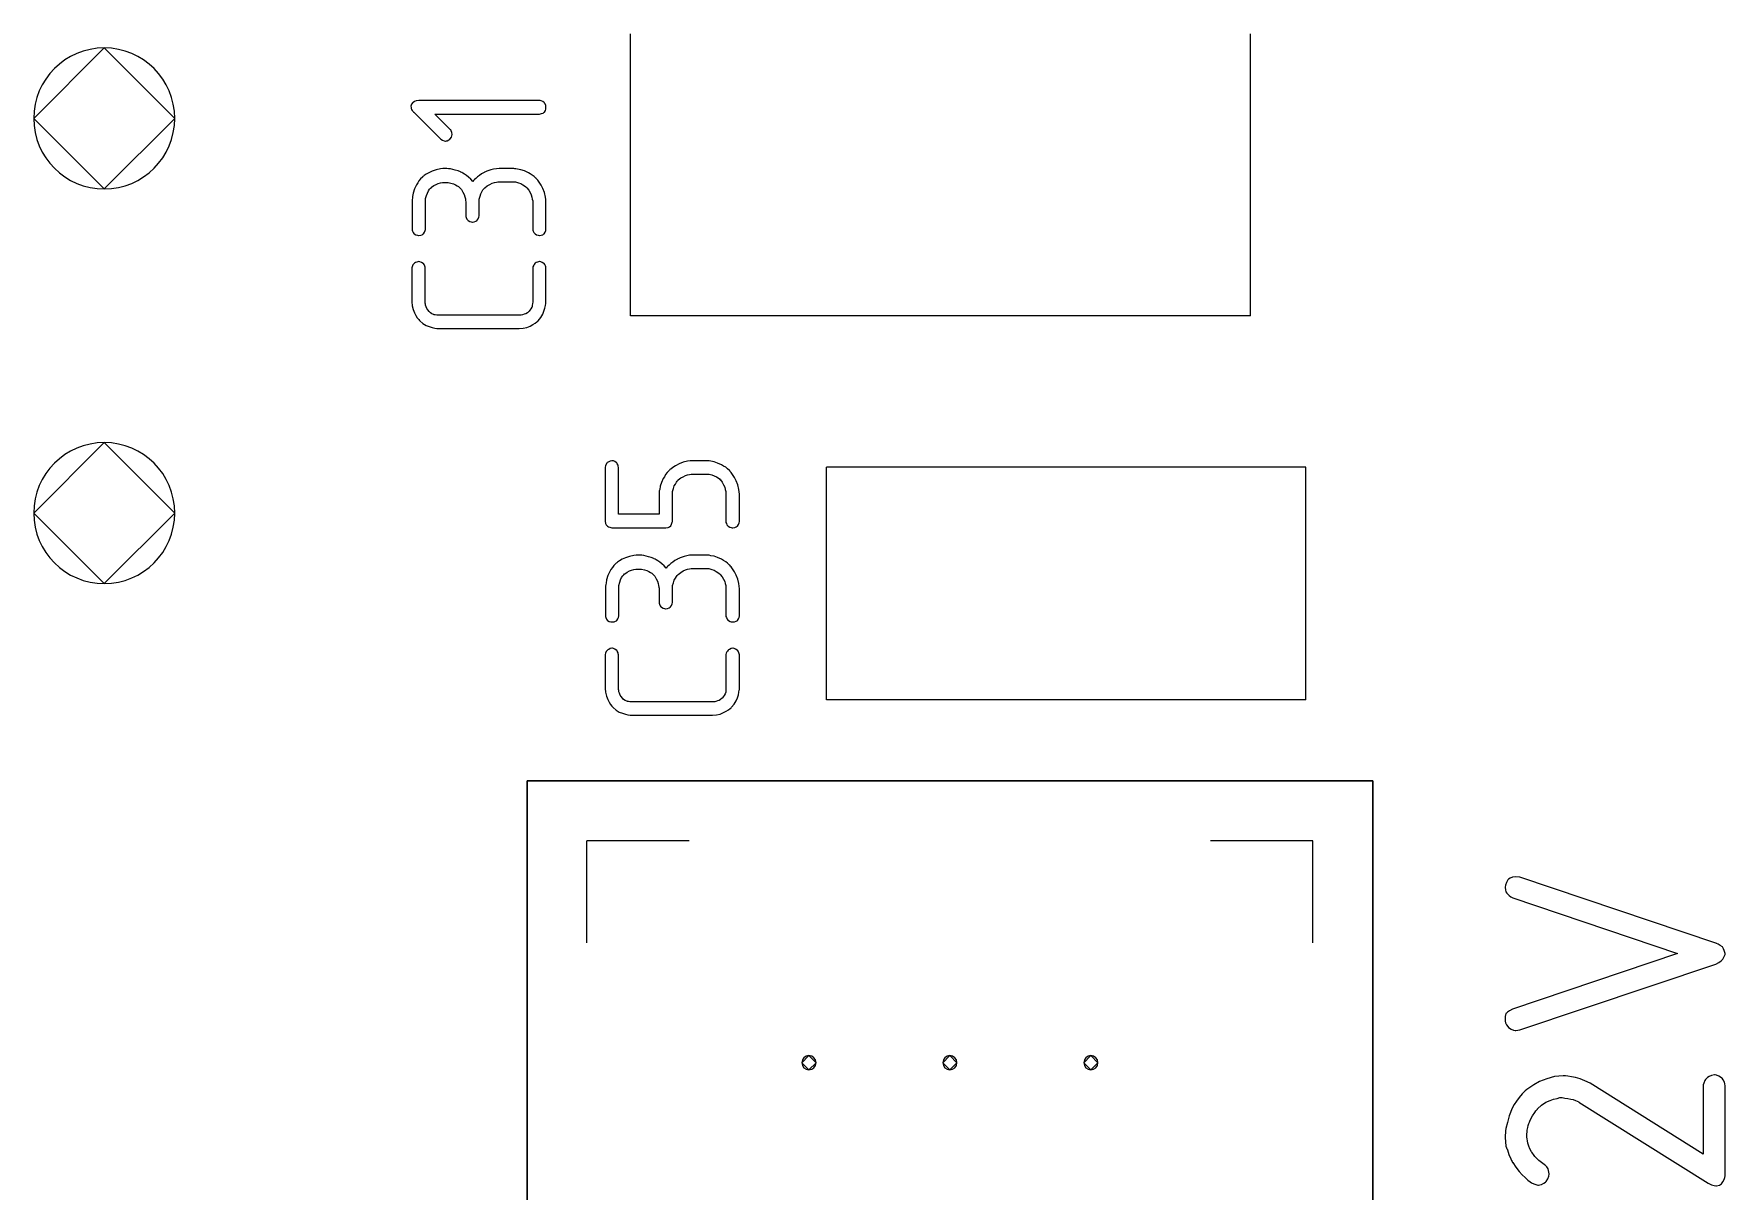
# Model space of a CAD drawing. Header units: inches. Extents: x 0 to 594, y -420 to 0.
# Drawn here: x 256.26 to 268.26, y -106.09 to -97.88 of the extents above; entities that cross this region are included whole.
import ezdxf

# ---------------------------------------------------------------- set-up
doc = ezdxf.new("R2010")
doc.units = ezdxf.units.IN
doc.header["$MEASUREMENT"] = 0

msp = doc.modelspace()

# ---------------------------------------------------------------- linework, layer by layer
at = {"color": 18, "true_color": 0x000000}
for p, q in [((260.495, -99.883), (260.495, -97.883)), ((264.895, -99.883), (264.895, -97.883)), ((256.762, -97.983), (256.262, -98.483)), ((257.262, -98.483), (256.762, -97.983)), ((258.939, -98.39), (258.938, -98.395)), ((258.938, -98.395), (258.938, -98.397)), ((258.938, -98.395), (258.938, -98.395)), ((258.938, -98.397), (258.939, -98.405)), ((258.943, -98.381), (258.939, -98.39)), ((258.952, -98.37), (258.943, -98.381)), ((258.955, -98.369), (258.952, -98.37)), ((258.963, -98.363), (258.955, -98.369)), ((258.976, -98.359), (258.963, -98.363)), ((258.993, -98.357), (258.976, -98.359)), ((259.85, -98.357), (258.993, -98.357)), ((259.851, -98.357), (259.85, -98.357)), ((259.854, -98.357), (259.851, -98.357)), ((259.862, -98.359), (259.854, -98.357)), ((259.874, -98.363), (259.862, -98.359)), ((259.885, -98.372), (259.874, -98.363)), ((259.886, -98.374), (259.885, -98.372)), ((259.891, -98.38), (259.886, -98.374)), ((259.895, -98.391), (259.891, -98.38)), ((259.896, -98.405), (259.895, -98.391)), ((256.262, -98.483), (256.762, -98.983)), ((256.762, -98.983), (257.262, -98.483)), ((258.939, -98.405), (258.94, -98.412)), ((258.94, -98.412), (258.942, -98.418)), ((258.942, -98.418), (258.943, -98.419)), ((258.943, -98.419), (258.947, -98.427)), ((258.947, -98.427), (258.953, -98.434)), ((258.953, -98.434), (258.957, -98.438)), ((258.957, -98.438), (258.959, -98.439)), ((258.959, -98.439), (259.15, -98.63)), ((259.217, -98.562), (259.107, -98.452)), ((259.107, -98.452), (259.85, -98.452)), ((259.85, -98.452), (259.865, -98.449)), ((259.865, -98.449), (259.876, -98.445)), ((259.876, -98.445), (259.882, -98.441)), ((259.882, -98.441), (259.885, -98.438)), ((259.885, -98.438), (259.892, -98.427)), ((259.892, -98.427), (259.895, -98.417)), ((259.895, -98.417), (259.896, -98.408)), ((259.896, -98.408), (259.896, -98.405)), ((259.15, -98.63), (259.162, -98.638)), ((259.162, -98.638), (259.173, -98.642)), ((259.196, -98.641), (259.207, -98.635)), ((259.207, -98.635), (259.214, -98.631)), ((259.214, -98.631), (259.215, -98.628)), ((259.215, -98.628), (259.217, -98.628)), ((259.22, -98.565), (259.217, -98.562)), ((259.217, -98.628), (259.225, -98.617)), ((259.224, -98.572), (259.22, -98.565)), ((259.228, -98.583), (259.224, -98.572)), ((259.225, -98.617), (259.229, -98.606)), ((259.231, -98.596), (259.228, -98.583)), ((259.229, -98.606), (259.231, -98.598)), ((259.231, -98.598), (259.231, -98.596)), ((259.173, -98.642), (259.18, -98.644)), ((259.18, -98.644), (259.182, -98.644)), ((259.182, -98.644), (259.183, -98.644)), ((259.183, -98.644), (259.19, -98.642)), ((259.19, -98.642), (259.196, -98.641)), ((259.046, -98.879), (259.032, -98.889)), ((259.065, -98.868), (259.046, -98.879)), ((259.088, -98.858), (259.065, -98.868)), ((259.117, -98.848), (259.088, -98.858)), ((259.148, -98.841), (259.117, -98.848)), ((259.165, -98.838), (259.148, -98.841)), ((259.183, -98.838), (259.165, -98.838)), ((259.186, -98.838), (259.183, -98.838)), ((259.193, -98.838), (259.186, -98.838)), ((259.204, -98.84), (259.193, -98.838)), ((259.218, -98.841), (259.204, -98.84)), ((259.235, -98.845), (259.218, -98.841)), ((259.252, -98.849), (259.235, -98.845)), ((259.272, -98.855), (259.252, -98.849)), ((259.29, -98.862), (259.272, -98.855)), ((259.291, -98.864), (259.29, -98.862)), ((259.299, -98.866), (259.291, -98.864)), ((259.307, -98.872), (259.299, -98.866)), ((259.318, -98.879), (259.307, -98.872)), ((259.332, -98.889), (259.318, -98.879)), ((259.439, -98.876), (259.424, -98.887)), ((259.458, -98.866), (259.439, -98.876)), ((259.461, -98.865), (259.458, -98.866)), ((259.466, -98.862), (259.461, -98.865)), ((259.476, -98.858), (259.466, -98.862)), ((259.49, -98.852), (259.476, -98.858)), ((259.506, -98.848), (259.49, -98.852)), ((259.524, -98.844), (259.506, -98.848)), ((259.544, -98.84), (259.524, -98.844)), ((259.565, -98.838), (259.544, -98.84)), ((259.659, -98.838), (259.565, -98.838)), ((259.661, -98.838), (259.659, -98.838)), ((259.664, -98.838), (259.661, -98.838)), ((259.669, -98.838), (259.664, -98.838)), ((259.676, -98.84), (259.669, -98.838)), ((259.683, -98.84), (259.676, -98.84)), ((259.693, -98.842), (259.683, -98.84)), ((259.717, -98.847), (259.693, -98.842)), ((259.743, -98.855), (259.717, -98.847)), ((259.771, -98.868), (259.743, -98.855)), ((259.785, -98.876), (259.771, -98.868)), ((259.799, -98.885), (259.785, -98.876)), ((258.964, -98.983), (258.955, -99.013)), ((258.977, -98.954), (258.964, -98.983)), ((258.986, -98.94), (258.977, -98.954)), ((258.995, -98.926), (258.986, -98.94)), ((259.007, -98.911), (258.995, -98.926)), ((259.019, -98.899), (259.007, -98.911)), ((259.021, -98.897), (259.019, -98.899)), ((259.022, -98.896), (259.021, -98.897)), ((259.026, -98.893), (259.022, -98.896)), ((259.032, -98.889), (259.026, -98.893)), ((259.055, -99.013), (259.062, -98.997)), ((259.062, -98.997), (259.07, -98.986)), ((259.07, -98.986), (259.077, -98.978)), ((259.077, -98.978), (259.083, -98.972)), ((259.083, -98.972), (259.084, -98.971)), ((259.084, -98.971), (259.1, -98.959)), ((259.1, -98.959), (259.117, -98.951)), ((259.117, -98.951), (259.132, -98.945)), ((259.132, -98.945), (259.148, -98.941)), ((259.148, -98.941), (259.162, -98.938)), ((259.162, -98.938), (259.172, -98.937)), ((259.172, -98.937), (259.179, -98.937)), ((259.179, -98.937), (259.182, -98.937)), ((259.182, -98.937), (259.203, -98.938)), ((259.203, -98.938), (259.222, -98.942)), ((259.222, -98.942), (259.239, -98.948)), ((259.239, -98.948), (259.253, -98.954)), ((259.253, -98.954), (259.266, -98.961)), ((259.266, -98.961), (259.275, -98.966)), ((259.275, -98.966), (259.28, -98.971)), ((259.28, -98.971), (259.282, -98.972)), ((259.282, -98.972), (259.297, -98.988)), ((259.297, -98.988), (259.307, -99.006)), ((259.346, -98.9), (259.332, -98.889)), ((259.362, -98.914), (259.346, -98.9)), ((259.376, -98.931), (259.362, -98.914)), ((259.377, -98.93), (259.376, -98.931)), ((259.382, -98.924), (259.377, -98.93)), ((259.389, -98.917), (259.382, -98.924)), ((259.399, -98.909), (259.389, -98.917)), ((259.41, -98.897), (259.399, -98.909)), ((259.424, -98.887), (259.41, -98.897)), ((259.442, -99.003), (259.449, -98.99)), ((259.449, -98.99), (259.456, -98.982)), ((259.456, -98.982), (259.462, -98.976)), ((259.462, -98.976), (259.463, -98.975)), ((259.463, -98.975), (259.48, -98.961)), ((259.48, -98.961), (259.497, -98.951)), ((259.497, -98.951), (259.514, -98.942)), ((259.514, -98.942), (259.53, -98.938)), ((259.53, -98.938), (259.544, -98.935)), ((259.544, -98.935), (259.555, -98.933)), ((259.555, -98.933), (259.562, -98.933)), ((259.562, -98.933), (259.565, -98.933)), ((259.565, -98.933), (259.659, -98.933)), ((259.659, -98.933), (259.681, -98.934)), ((259.681, -98.934), (259.7, -98.94)), ((259.7, -98.94), (259.717, -98.945)), ((259.717, -98.945), (259.733, -98.954)), ((259.733, -98.954), (259.744, -98.961)), ((259.744, -98.961), (259.754, -98.968)), ((259.754, -98.968), (259.759, -98.973)), ((259.759, -98.973), (259.761, -98.975)), ((259.761, -98.975), (259.775, -98.992)), ((259.775, -98.992), (259.785, -99.009)), ((259.813, -98.896), (259.799, -98.885)), ((259.827, -98.909), (259.813, -98.896)), ((259.829, -98.91), (259.827, -98.909)), ((259.83, -98.911), (259.829, -98.91)), ((259.833, -98.916), (259.83, -98.911)), ((259.838, -98.921), (259.833, -98.916)), ((259.848, -98.935), (259.838, -98.921)), ((259.861, -98.957), (259.848, -98.935)), ((259.874, -98.981), (259.861, -98.957)), ((259.885, -99.009), (259.874, -98.981)), ((258.947, -99.058), (258.946, -99.065)), ((258.946, -99.065), (258.946, -99.275)), ((258.946, -99.065), (258.946, -99.065)), ((258.949, -99.048), (258.947, -99.058)), ((258.95, -99.037), (258.949, -99.048)), ((258.955, -99.013), (258.95, -99.037)), ((259.041, -99.076), (259.042, -99.052)), ((259.041, -99.27), (259.041, -99.076)), ((259.042, -99.052), (259.048, -99.031)), ((259.048, -99.031), (259.055, -99.013)), ((259.307, -99.006), (259.315, -99.023)), ((259.315, -99.023), (259.321, -99.04)), ((259.321, -99.04), (259.324, -99.054)), ((259.324, -99.054), (259.325, -99.065)), ((259.325, -99.065), (259.327, -99.074)), ((259.327, -99.074), (259.327, -99.179)), ((259.421, -99.076), (259.423, -99.055)), ((259.421, -99.175), (259.421, -99.076)), ((259.423, -99.055), (259.428, -99.035)), ((259.428, -99.035), (259.434, -99.017)), ((259.434, -99.017), (259.442, -99.003)), ((259.785, -99.009), (259.792, -99.026)), ((259.792, -99.026), (259.796, -99.041)), ((259.796, -99.041), (259.799, -99.055)), ((259.799, -99.055), (259.802, -99.067)), ((259.802, -99.067), (259.802, -99.275)), ((259.893, -99.041), (259.885, -99.009)), ((259.895, -99.058), (259.893, -99.041)), ((259.896, -99.076), (259.895, -99.058)), ((259.896, -99.27), (259.896, -99.076)), ((259.327, -99.179), (259.33, -99.186)), ((259.33, -99.186), (259.335, -99.198)), ((259.335, -99.198), (259.341, -99.205)), ((259.341, -99.205), (259.342, -99.207)), ((259.342, -99.207), (259.344, -99.207)), ((259.344, -99.207), (259.355, -99.215)), ((259.355, -99.215), (259.365, -99.217)), ((259.365, -99.217), (259.372, -99.219)), ((259.372, -99.219), (259.373, -99.219)), ((259.373, -99.219), (259.375, -99.219)), ((259.375, -99.219), (259.387, -99.217)), ((259.387, -99.217), (259.399, -99.212)), ((259.399, -99.212), (259.406, -99.207)), ((259.406, -99.207), (259.407, -99.206)), ((259.407, -99.206), (259.408, -99.206)), ((259.408, -99.206), (259.416, -99.195)), ((259.416, -99.195), (259.42, -99.184)), ((259.42, -99.184), (259.421, -99.175)), ((258.946, -99.275), (258.949, -99.282)), ((258.949, -99.282), (258.953, -99.292)), ((258.953, -99.292), (258.959, -99.299)), ((258.959, -99.299), (258.96, -99.302)), ((258.96, -99.302), (258.962, -99.302)), ((258.962, -99.302), (258.973, -99.309)), ((258.973, -99.309), (258.984, -99.312)), ((258.984, -99.312), (258.991, -99.313)), ((258.991, -99.313), (258.993, -99.313)), ((258.993, -99.313), (258.994, -99.313)), ((258.994, -99.313), (259.008, -99.312)), ((259.008, -99.312), (259.018, -99.308)), ((259.018, -99.308), (259.025, -99.303)), ((259.025, -99.303), (259.028, -99.302)), ((259.028, -99.302), (259.035, -99.291)), ((259.035, -99.291), (259.039, -99.279)), ((259.039, -99.279), (259.041, -99.27)), ((259.802, -99.275), (259.805, -99.282)), ((259.805, -99.282), (259.81, -99.293)), ((259.81, -99.293), (259.816, -99.299)), ((259.816, -99.299), (259.817, -99.302)), ((259.817, -99.302), (259.819, -99.302)), ((259.819, -99.302), (259.83, -99.309)), ((259.83, -99.309), (259.84, -99.312)), ((259.84, -99.312), (259.847, -99.313)), ((259.847, -99.313), (259.848, -99.313)), ((259.848, -99.313), (259.85, -99.313)), ((259.85, -99.313), (259.862, -99.312)), ((259.862, -99.312), (259.874, -99.308)), ((259.874, -99.308), (259.881, -99.303)), ((259.881, -99.303), (259.882, -99.302)), ((259.882, -99.302), (259.884, -99.302)), ((259.884, -99.302), (259.891, -99.291)), ((259.891, -99.291), (259.895, -99.279)), ((259.895, -99.279), (259.896, -99.27)), ((258.946, -99.535), (258.945, -99.543)), ((258.945, -99.543), (258.945, -99.784)), ((258.945, -99.543), (258.945, -99.543)), ((258.952, -99.523), (258.946, -99.535)), ((258.955, -99.519), (258.952, -99.523)), ((258.96, -99.513), (258.955, -99.519)), ((258.963, -99.511), (258.96, -99.513)), ((258.97, -99.506), (258.963, -99.511)), ((258.98, -99.502), (258.97, -99.506)), ((258.993, -99.499), (258.98, -99.502)), ((258.995, -99.499), (258.993, -99.499)), ((259.002, -99.501), (258.995, -99.499)), ((259.012, -99.505), (259.002, -99.501)), ((259.024, -99.512), (259.012, -99.505)), ((259.026, -99.513), (259.024, -99.512)), ((259.031, -99.52), (259.026, -99.513)), ((259.036, -99.532), (259.031, -99.52)), ((259.038, -99.539), (259.036, -99.532)), ((259.039, -99.547), (259.038, -99.539)), ((259.039, -99.793), (259.039, -99.547)), ((259.803, -99.535), (259.802, -99.543)), ((259.802, -99.543), (259.802, -99.785)), ((259.809, -99.525), (259.803, -99.535)), ((259.812, -99.519), (259.809, -99.525)), ((259.817, -99.513), (259.812, -99.519)), ((259.82, -99.511), (259.817, -99.513)), ((259.827, -99.506), (259.82, -99.511)), ((259.837, -99.502), (259.827, -99.506)), ((259.85, -99.499), (259.837, -99.502)), ((259.853, -99.499), (259.85, -99.499)), ((259.86, -99.501), (259.853, -99.499)), ((259.869, -99.505), (259.86, -99.501)), ((259.881, -99.512), (259.869, -99.505)), ((259.884, -99.513), (259.881, -99.512)), ((259.888, -99.52), (259.884, -99.513)), ((259.893, -99.53), (259.888, -99.52)), ((259.895, -99.537), (259.893, -99.53)), ((259.896, -99.546), (259.895, -99.537)), ((259.896, -99.791), (259.896, -99.546)), ((258.945, -99.784), (258.947, -99.812)), ((258.947, -99.812), (258.953, -99.839)), ((258.953, -99.839), (258.963, -99.862)), ((259.041, -99.8), (259.039, -99.793)), ((259.042, -99.808), (259.041, -99.8)), ((259.046, -99.819), (259.042, -99.808)), ((259.05, -99.831), (259.046, -99.819)), ((259.057, -99.842), (259.05, -99.831)), ((259.789, -99.833), (259.782, -99.843)), ((259.796, -99.822), (259.789, -99.833)), ((259.798, -99.819), (259.796, -99.821)), ((259.796, -99.821), (259.796, -99.822)), ((259.799, -99.809), (259.798, -99.819)), ((259.8, -99.798), (259.799, -99.809)), ((259.802, -99.785), (259.8, -99.798)), ((259.882, -99.85), (259.889, -99.829)), ((259.889, -99.829), (259.893, -99.811)), ((259.893, -99.811), (259.895, -99.797)), ((259.895, -99.797), (259.896, -99.791)), ((258.963, -99.862), (258.973, -99.881)), ((258.973, -99.881), (258.983, -99.898)), ((258.983, -99.898), (258.993, -99.91)), ((258.993, -99.91), (258.998, -99.917)), ((258.998, -99.917), (259.001, -99.919)), ((259.001, -99.919), (259.022, -99.938)), ((259.022, -99.938), (259.045, -99.952)), ((259.045, -99.952), (259.067, -99.96)), ((259.067, -99.853), (259.057, -99.842)), ((259.07, -99.856), (259.067, -99.853)), ((259.076, -99.862), (259.07, -99.856)), ((259.086, -99.869), (259.076, -99.862)), ((259.098, -99.874), (259.086, -99.869)), ((259.1, -99.874), (259.098, -99.874)), ((259.101, -99.876), (259.1, -99.874)), ((259.11, -99.877), (259.101, -99.876)), ((259.121, -99.878), (259.11, -99.877)), ((259.135, -99.88), (259.121, -99.878)), ((259.707, -99.88), (259.135, -99.88)), ((259.709, -99.88), (259.707, -99.88)), ((259.714, -99.88), (259.709, -99.88)), ((259.721, -99.878), (259.714, -99.88)), ((259.73, -99.877), (259.721, -99.878)), ((259.741, -99.873), (259.73, -99.877)), ((259.752, -99.869), (259.741, -99.873)), ((259.764, -99.862), (259.752, -99.869)), ((259.761, -99.966), (259.783, -99.956)), ((259.775, -99.853), (259.764, -99.862)), ((259.776, -99.85), (259.775, -99.853)), ((259.782, -99.843), (259.776, -99.85)), ((259.783, -99.956), (259.803, -99.946)), ((259.803, -99.946), (259.82, -99.936)), ((259.82, -99.936), (259.831, -99.926)), ((259.831, -99.926), (259.838, -99.921)), ((259.838, -99.921), (259.841, -99.918)), ((259.841, -99.918), (259.86, -99.895)), ((259.86, -99.895), (259.874, -99.873)), ((259.874, -99.873), (259.882, -99.85)), ((264.895, -99.883), (260.495, -99.883)), ((259.067, -99.96), (259.088, -99.967)), ((259.088, -99.967), (259.107, -99.972)), ((259.107, -99.972), (259.122, -99.973)), ((259.122, -99.973), (259.128, -99.974)), ((259.128, -99.974), (259.131, -99.974)), ((259.131, -99.974), (259.134, -99.974)), ((259.134, -99.974), (259.135, -99.974)), ((259.135, -99.974), (259.706, -99.974)), ((259.706, -99.974), (259.734, -99.972)), ((259.734, -99.972), (259.761, -99.966)), ((256.762, -100.783), (256.262, -101.283)), ((257.262, -101.283), (256.762, -100.783)), ((260.342, -100.919), (260.335, -100.923)), ((260.352, -100.915), (260.342, -100.919)), ((260.364, -100.912), (260.352, -100.915)), ((260.367, -100.912), (260.364, -100.912)), ((260.374, -100.913), (260.367, -100.912)), ((260.384, -100.917), (260.374, -100.913)), ((260.395, -100.924), (260.384, -100.917)), ((260.901, -100.915), (260.869, -100.923)), ((260.918, -100.913), (260.901, -100.915)), ((260.937, -100.912), (260.918, -100.913)), ((261.031, -100.912), (260.937, -100.912)), ((261.032, -100.912), (261.031, -100.912)), ((261.035, -100.912), (261.032, -100.912)), ((261.041, -100.912), (261.035, -100.912)), ((261.048, -100.913), (261.041, -100.912)), ((261.055, -100.913), (261.048, -100.913)), ((261.065, -100.916), (261.055, -100.913)), ((261.089, -100.92), (261.065, -100.916)), ((260.318, -100.948), (260.316, -100.957)), ((260.316, -100.957), (260.316, -101.34)), ((260.316, -100.957), (260.316, -100.957)), ((260.323, -100.937), (260.318, -100.948)), ((260.326, -100.931), (260.323, -100.937)), ((260.332, -100.926), (260.326, -100.931)), ((260.335, -100.923), (260.332, -100.926)), ((260.398, -100.926), (260.395, -100.924)), ((260.402, -100.933), (260.398, -100.926)), ((260.408, -100.944), (260.402, -100.933)), ((260.409, -100.951), (260.408, -100.944)), ((260.411, -100.96), (260.409, -100.951)), ((260.411, -101.292), (260.411, -100.96)), ((260.728, -101.039), (260.715, -101.067)), ((260.736, -101.025), (260.728, -101.039)), ((260.745, -101.009), (260.736, -101.025)), ((260.756, -100.996), (260.745, -101.009)), ((260.769, -100.982), (260.756, -100.996)), ((260.77, -100.981), (260.769, -100.982)), ((260.772, -100.979), (260.77, -100.981)), ((260.776, -100.975), (260.772, -100.979)), ((260.781, -100.971), (260.776, -100.975)), ((260.796, -100.96), (260.781, -100.971)), ((260.815, -100.947), (260.796, -100.96)), ((260.841, -100.934), (260.815, -100.947)), ((260.835, -101.048), (260.852, -101.034)), ((260.869, -100.923), (260.841, -100.934)), ((260.852, -101.034), (260.869, -101.025)), ((260.869, -101.025), (260.886, -101.016)), ((260.886, -101.016), (260.901, -101.012)), ((260.901, -101.012), (260.915, -101.009)), ((260.915, -101.009), (260.927, -101.006)), ((260.927, -101.006), (260.934, -101.006)), ((260.934, -101.006), (260.937, -101.006)), ((260.937, -101.006), (261.031, -101.006)), ((261.031, -101.006), (261.054, -101.008)), ((261.054, -101.008), (261.073, -101.013)), ((261.073, -101.013), (261.09, -101.019)), ((261.114, -100.929), (261.089, -100.92)), ((261.09, -101.019), (261.106, -101.027)), ((261.106, -101.027), (261.117, -101.034)), ((261.142, -100.941), (261.114, -100.929)), ((261.117, -101.034), (261.127, -101.041)), ((261.156, -100.95), (261.142, -100.941)), ((261.171, -100.958), (261.156, -100.95)), ((261.185, -100.97), (261.171, -100.958)), ((261.199, -100.982), (261.185, -100.97)), ((261.2, -100.984), (261.199, -100.982)), ((261.202, -100.985), (261.2, -100.984)), ((261.204, -100.989), (261.202, -100.985)), ((261.21, -100.995), (261.204, -100.989)), ((261.22, -101.009), (261.21, -100.995)), ((261.233, -101.03), (261.22, -101.009)), ((261.245, -101.054), (261.233, -101.03)), ((261.887, -102.608), (261.887, -100.958)), ((265.287, -100.958), (261.887, -100.958)), ((265.287, -102.608), (265.287, -100.958)), ((260.7, -101.133), (260.698, -101.14)), ((260.698, -101.14), (260.698, -101.292)), ((260.703, -101.115), (260.7, -101.125)), ((260.7, -101.125), (260.7, -101.133)), ((260.707, -101.092), (260.703, -101.115)), ((260.715, -101.067), (260.707, -101.092)), ((260.793, -101.15), (260.794, -101.129)), ((260.793, -101.342), (260.793, -101.15)), ((260.794, -101.129), (260.8, -101.109)), ((260.8, -101.109), (260.805, -101.091)), ((260.805, -101.091), (260.814, -101.077)), ((260.814, -101.077), (260.821, -101.064)), ((260.821, -101.064), (260.828, -101.056)), ((260.828, -101.056), (260.834, -101.05)), ((260.834, -101.05), (260.835, -101.048)), ((261.127, -101.041), (261.132, -101.047)), ((261.132, -101.047), (261.134, -101.048)), ((261.134, -101.048), (261.147, -101.065)), ((261.147, -101.065), (261.156, -101.082)), ((261.156, -101.082), (261.164, -101.099)), ((261.164, -101.099), (261.168, -101.115)), ((261.168, -101.115), (261.171, -101.129)), ((261.171, -101.129), (261.173, -101.14)), ((261.173, -101.14), (261.173, -101.349)), ((261.257, -101.082), (261.245, -101.054)), ((261.265, -101.115), (261.257, -101.082)), ((261.266, -101.132), (261.265, -101.115)), ((261.268, -101.15), (261.266, -101.132)), ((261.268, -101.343), (261.268, -101.15)), ((256.262, -101.283), (256.762, -101.783)), ((256.762, -101.783), (257.262, -101.283)), ((260.316, -101.34), (260.318, -101.356)), ((260.318, -101.356), (260.323, -101.367)), ((260.323, -101.367), (260.332, -101.376)), ((260.332, -101.376), (260.34, -101.381)), ((260.34, -101.381), (260.349, -101.384)), ((260.349, -101.384), (260.357, -101.385)), ((260.357, -101.385), (260.363, -101.387)), ((260.363, -101.387), (260.364, -101.387)), ((260.364, -101.387), (260.746, -101.387)), ((260.698, -101.292), (260.411, -101.292)), ((260.746, -101.387), (260.762, -101.385)), ((260.762, -101.385), (260.773, -101.38)), ((260.773, -101.38), (260.781, -101.373)), ((260.781, -101.373), (260.787, -101.363)), ((260.787, -101.363), (260.79, -101.354)), ((260.79, -101.354), (260.791, -101.347)), ((260.791, -101.347), (260.793, -101.342)), ((261.173, -101.349), (261.176, -101.356)), ((261.176, -101.356), (261.18, -101.366)), ((261.18, -101.366), (261.186, -101.373)), ((261.186, -101.373), (261.187, -101.376)), ((261.187, -101.376), (261.189, -101.376)), ((261.189, -101.376), (261.2, -101.383)), ((261.2, -101.383), (261.211, -101.385)), ((261.211, -101.385), (261.218, -101.387)), ((261.218, -101.387), (261.22, -101.387)), ((261.22, -101.387), (261.221, -101.387)), ((261.221, -101.387), (261.235, -101.385)), ((261.235, -101.385), (261.245, -101.381)), ((261.245, -101.381), (261.252, -101.377)), ((261.252, -101.377), (261.255, -101.376)), ((261.255, -101.376), (261.262, -101.364)), ((261.262, -101.364), (261.266, -101.353)), ((261.266, -101.353), (261.268, -101.343)), ((260.394, -101.639), (260.392, -101.641)), ((260.398, -101.636), (260.394, -101.639)), ((260.404, -101.632), (260.398, -101.636)), ((260.418, -101.622), (260.404, -101.632)), ((260.436, -101.611), (260.418, -101.622)), ((260.46, -101.601), (260.436, -101.611)), ((260.488, -101.591), (260.46, -101.601)), ((260.519, -101.584), (260.488, -101.591)), ((260.536, -101.581), (260.519, -101.584)), ((260.555, -101.581), (260.536, -101.581)), ((260.557, -101.581), (260.555, -101.581)), ((260.564, -101.581), (260.557, -101.581)), ((260.576, -101.583), (260.564, -101.581)), ((260.59, -101.584), (260.576, -101.583)), ((260.607, -101.588), (260.59, -101.584)), ((260.624, -101.593), (260.607, -101.588)), ((260.643, -101.598), (260.624, -101.593)), ((260.662, -101.605), (260.643, -101.598)), ((260.663, -101.607), (260.662, -101.605)), ((260.67, -101.61), (260.663, -101.607)), ((260.679, -101.615), (260.67, -101.61)), ((260.69, -101.622), (260.679, -101.615)), ((260.704, -101.632), (260.69, -101.622)), ((260.718, -101.643), (260.704, -101.632)), ((260.796, -101.631), (260.781, -101.641)), ((260.811, -101.619), (260.796, -101.631)), ((260.829, -101.61), (260.811, -101.619)), ((260.832, -101.608), (260.829, -101.61)), ((260.838, -101.605), (260.832, -101.608)), ((260.848, -101.601), (260.838, -101.605)), ((260.862, -101.595), (260.848, -101.601)), ((260.877, -101.591), (260.862, -101.595)), ((260.896, -101.587), (260.877, -101.591)), ((260.915, -101.583), (260.896, -101.587)), ((260.937, -101.581), (260.915, -101.583)), ((261.031, -101.581), (260.937, -101.581)), ((261.032, -101.581), (261.031, -101.581)), ((261.035, -101.581), (261.032, -101.581)), ((261.041, -101.581), (261.035, -101.581)), ((261.048, -101.583), (261.041, -101.581)), ((261.055, -101.583), (261.048, -101.583)), ((261.065, -101.586), (261.055, -101.583)), ((261.089, -101.59), (261.065, -101.586)), ((261.114, -101.598), (261.089, -101.59)), ((261.142, -101.611), (261.114, -101.598)), ((261.156, -101.619), (261.142, -101.611)), ((261.171, -101.628), (261.156, -101.619)), ((261.185, -101.639), (261.171, -101.628)), ((261.199, -101.652), (261.185, -101.639)), ((260.326, -101.756), (260.322, -101.78)), ((260.336, -101.727), (260.326, -101.756)), ((260.349, -101.697), (260.336, -101.727)), ((260.357, -101.683), (260.349, -101.697)), ((260.367, -101.669), (260.357, -101.683)), ((260.378, -101.655), (260.367, -101.669)), ((260.391, -101.642), (260.378, -101.655)), ((260.392, -101.641), (260.391, -101.642)), ((260.419, -101.774), (260.426, -101.756)), ((260.426, -101.756), (260.433, -101.741)), ((260.433, -101.741), (260.442, -101.729)), ((260.442, -101.729), (260.449, -101.721)), ((260.449, -101.721), (260.454, -101.715)), ((260.454, -101.715), (260.456, -101.714)), ((260.456, -101.714), (260.471, -101.703)), ((260.471, -101.703), (260.488, -101.694)), ((260.488, -101.694), (260.504, -101.688)), ((260.504, -101.688), (260.519, -101.684)), ((260.519, -101.684), (260.533, -101.681)), ((260.533, -101.681), (260.543, -101.68)), ((260.543, -101.68), (260.55, -101.68)), ((260.55, -101.68), (260.553, -101.68)), ((260.553, -101.68), (260.574, -101.681)), ((260.574, -101.681), (260.594, -101.686)), ((260.594, -101.686), (260.611, -101.691)), ((260.611, -101.691), (260.625, -101.697)), ((260.625, -101.697), (260.638, -101.704)), ((260.638, -101.704), (260.646, -101.71)), ((260.646, -101.71), (260.652, -101.714)), ((260.652, -101.714), (260.653, -101.715)), ((260.653, -101.715), (260.669, -101.731)), ((260.669, -101.731), (260.679, -101.749)), ((260.679, -101.749), (260.687, -101.766)), ((260.734, -101.657), (260.718, -101.643)), ((260.748, -101.674), (260.734, -101.657)), ((260.749, -101.673), (260.748, -101.674)), ((260.753, -101.667), (260.749, -101.673)), ((260.76, -101.66), (260.753, -101.667)), ((260.77, -101.652), (260.76, -101.66)), ((260.781, -101.641), (260.77, -101.652)), ((260.805, -101.76), (260.814, -101.746)), ((260.814, -101.746), (260.821, -101.734)), ((260.821, -101.734), (260.828, -101.725)), ((260.828, -101.725), (260.834, -101.719)), ((260.834, -101.719), (260.835, -101.718)), ((260.835, -101.718), (260.852, -101.704)), ((260.852, -101.704), (260.869, -101.694)), ((260.869, -101.694), (260.886, -101.686)), ((260.886, -101.686), (260.901, -101.681)), ((260.901, -101.681), (260.915, -101.679)), ((260.915, -101.679), (260.927, -101.676)), ((260.927, -101.676), (260.934, -101.676)), ((260.934, -101.676), (260.937, -101.676)), ((260.937, -101.676), (261.031, -101.676)), ((261.031, -101.676), (261.052, -101.677)), ((261.052, -101.677), (261.072, -101.683)), ((261.072, -101.683), (261.089, -101.688)), ((261.089, -101.688), (261.104, -101.697)), ((261.104, -101.697), (261.116, -101.704)), ((261.116, -101.704), (261.125, -101.711)), ((261.125, -101.711), (261.131, -101.717)), ((261.131, -101.717), (261.132, -101.718)), ((261.132, -101.718), (261.147, -101.735)), ((261.147, -101.735), (261.156, -101.752)), ((261.156, -101.752), (261.164, -101.769)), ((261.2, -101.653), (261.199, -101.652)), ((261.202, -101.655), (261.2, -101.653)), ((261.204, -101.659), (261.202, -101.655)), ((261.21, -101.665), (261.204, -101.659)), ((261.22, -101.679), (261.21, -101.665)), ((261.233, -101.7), (261.22, -101.679)), ((261.245, -101.724), (261.233, -101.7)), ((261.257, -101.752), (261.245, -101.724)), ((261.265, -101.784), (261.257, -101.752)), ((260.319, -101.801), (260.318, -101.808)), ((260.318, -101.808), (260.318, -102.018)), ((260.318, -101.808), (260.318, -101.808)), ((260.321, -101.791), (260.319, -101.801)), ((260.322, -101.78), (260.321, -101.791)), ((260.412, -101.82), (260.414, -101.796)), ((260.412, -102.013), (260.412, -101.82)), ((260.414, -101.796), (260.419, -101.774)), ((260.687, -101.766), (260.693, -101.783)), ((260.693, -101.783), (260.695, -101.797)), ((260.695, -101.797), (260.697, -101.808)), ((260.697, -101.808), (260.698, -101.817)), ((260.698, -101.817), (260.698, -101.922)), ((260.793, -101.82), (260.794, -101.798)), ((260.793, -101.918), (260.793, -101.82)), ((260.794, -101.798), (260.8, -101.779)), ((260.8, -101.779), (260.805, -101.76)), ((261.164, -101.769), (261.168, -101.784)), ((261.168, -101.784), (261.171, -101.798)), ((261.171, -101.798), (261.173, -101.81)), ((261.173, -101.81), (261.173, -102.018)), ((261.266, -101.801), (261.265, -101.784)), ((261.268, -101.82), (261.266, -101.801)), ((261.268, -102.013), (261.268, -101.82)), ((260.698, -101.922), (260.701, -101.93)), ((260.701, -101.93), (260.707, -101.941)), ((260.707, -101.941), (260.712, -101.948)), ((260.712, -101.948), (260.714, -101.951)), ((260.714, -101.951), (260.715, -101.951)), ((260.715, -101.951), (260.727, -101.958)), ((260.727, -101.958), (260.736, -101.961)), ((260.736, -101.961), (260.743, -101.962)), ((260.743, -101.962), (260.745, -101.962)), ((260.745, -101.962), (260.746, -101.962)), ((260.746, -101.962), (260.759, -101.961)), ((260.759, -101.961), (260.77, -101.955)), ((260.77, -101.955), (260.777, -101.951)), ((260.777, -101.951), (260.779, -101.949)), ((260.779, -101.949), (260.78, -101.949)), ((260.78, -101.949), (260.787, -101.938)), ((260.787, -101.938), (260.791, -101.927)), ((260.791, -101.927), (260.793, -101.918)), ((260.318, -102.018), (260.321, -102.025)), ((260.321, -102.025), (260.325, -102.035)), ((260.325, -102.035), (260.33, -102.042)), ((260.33, -102.042), (260.332, -102.045)), ((260.332, -102.045), (260.333, -102.045)), ((260.333, -102.045), (260.344, -102.052)), ((260.344, -102.052), (260.356, -102.055)), ((260.356, -102.055), (260.363, -102.056)), ((260.363, -102.056), (260.364, -102.056)), ((260.364, -102.056), (260.366, -102.056)), ((260.366, -102.056), (260.38, -102.055)), ((260.38, -102.055), (260.39, -102.051)), ((260.39, -102.051), (260.397, -102.047)), ((260.397, -102.047), (260.399, -102.045)), ((260.399, -102.045), (260.407, -102.034)), ((260.407, -102.034), (260.411, -102.023)), ((260.411, -102.023), (260.412, -102.013)), ((261.173, -102.018), (261.176, -102.025)), ((261.176, -102.025), (261.182, -102.037)), ((261.182, -102.037), (261.187, -102.042)), ((261.187, -102.042), (261.189, -102.045)), ((261.189, -102.045), (261.19, -102.045)), ((261.19, -102.045), (261.202, -102.052)), ((261.202, -102.052), (261.211, -102.055)), ((261.211, -102.055), (261.218, -102.056)), ((261.218, -102.056), (261.22, -102.056)), ((261.22, -102.056), (261.221, -102.056)), ((261.221, -102.056), (261.234, -102.055)), ((261.234, -102.055), (261.245, -102.051)), ((261.245, -102.051), (261.252, -102.047)), ((261.252, -102.047), (261.254, -102.045)), ((261.254, -102.045), (261.255, -102.045)), ((261.255, -102.045), (261.262, -102.034)), ((261.262, -102.034), (261.266, -102.023)), ((261.266, -102.023), (261.268, -102.013)), ((260.318, -102.278), (260.316, -102.286)), ((260.316, -102.286), (260.316, -102.527)), ((260.316, -102.286), (260.316, -102.286)), ((260.323, -102.266), (260.318, -102.278)), ((260.326, -102.262), (260.323, -102.266)), ((260.332, -102.257), (260.326, -102.262)), ((260.335, -102.254), (260.332, -102.257)), ((260.342, -102.25), (260.335, -102.254)), ((260.352, -102.245), (260.342, -102.25)), ((260.364, -102.242), (260.352, -102.245)), ((260.367, -102.242), (260.364, -102.242)), ((260.374, -102.244), (260.367, -102.242)), ((260.384, -102.248), (260.374, -102.244)), ((260.395, -102.255), (260.384, -102.248)), ((260.398, -102.257), (260.395, -102.255)), ((260.402, -102.264), (260.398, -102.257)), ((260.408, -102.275), (260.402, -102.264)), ((260.409, -102.282), (260.408, -102.275)), ((260.411, -102.29), (260.409, -102.282)), ((260.411, -102.536), (260.411, -102.29)), ((261.175, -102.278), (261.173, -102.286)), ((261.173, -102.286), (261.173, -102.529)), ((261.18, -102.268), (261.175, -102.278)), ((261.183, -102.262), (261.18, -102.268)), ((261.189, -102.257), (261.183, -102.262)), ((261.192, -102.254), (261.189, -102.257)), ((261.199, -102.25), (261.192, -102.254)), ((261.209, -102.245), (261.199, -102.25)), ((261.221, -102.242), (261.209, -102.245)), ((261.224, -102.242), (261.221, -102.242)), ((261.231, -102.244), (261.224, -102.242)), ((261.241, -102.248), (261.231, -102.244)), ((261.252, -102.255), (261.241, -102.248)), ((261.255, -102.257), (261.252, -102.255)), ((261.259, -102.264), (261.255, -102.257)), ((261.265, -102.274), (261.259, -102.264)), ((261.266, -102.281), (261.265, -102.274)), ((261.268, -102.289), (261.266, -102.281)), ((261.268, -102.534), (261.268, -102.289)), ((260.316, -102.527), (260.319, -102.555)), ((260.319, -102.555), (260.325, -102.582)), ((260.325, -102.582), (260.335, -102.605)), ((260.412, -102.543), (260.411, -102.536)), ((260.414, -102.551), (260.412, -102.543)), ((260.418, -102.562), (260.414, -102.551)), ((260.422, -102.574), (260.418, -102.562)), ((260.429, -102.585), (260.422, -102.574)), ((260.439, -102.596), (260.429, -102.585)), ((260.442, -102.599), (260.439, -102.596)), ((260.447, -102.605), (260.442, -102.599)), ((261.147, -102.596), (261.135, -102.605)), ((261.148, -102.594), (261.147, -102.596)), ((261.154, -102.586), (261.148, -102.594)), ((261.161, -102.577), (261.154, -102.586)), ((261.168, -102.565), (261.161, -102.577)), ((261.169, -102.562), (261.168, -102.564)), ((261.168, -102.564), (261.168, -102.565)), ((261.171, -102.553), (261.169, -102.562)), ((261.172, -102.541), (261.171, -102.553)), ((261.173, -102.529), (261.172, -102.541)), ((261.245, -102.616), (261.254, -102.594)), ((261.254, -102.594), (261.261, -102.572)), ((261.261, -102.572), (261.265, -102.554)), ((261.265, -102.554), (261.266, -102.54)), ((261.266, -102.54), (261.268, -102.534)), ((260.335, -102.605), (260.344, -102.625)), ((260.344, -102.625), (260.354, -102.641)), ((260.354, -102.641), (260.364, -102.653)), ((260.364, -102.653), (260.37, -102.66)), ((260.37, -102.66), (260.373, -102.663)), ((260.373, -102.663), (260.394, -102.681)), ((260.394, -102.681), (260.416, -102.695)), ((260.416, -102.695), (260.439, -102.703)), ((260.439, -102.703), (260.46, -102.711)), ((260.457, -102.612), (260.447, -102.605)), ((260.47, -102.617), (260.457, -102.612)), ((260.46, -102.711), (260.478, -102.715)), ((260.471, -102.617), (260.47, -102.617)), ((260.473, -102.619), (260.471, -102.617)), ((260.481, -102.62), (260.473, -102.619)), ((260.478, -102.715), (260.494, -102.716)), ((260.492, -102.622), (260.481, -102.62)), ((260.507, -102.623), (260.492, -102.622)), ((260.494, -102.716), (260.5, -102.718)), ((260.5, -102.718), (260.502, -102.718)), ((260.502, -102.718), (260.505, -102.718)), ((260.505, -102.718), (260.507, -102.718)), ((261.079, -102.623), (260.507, -102.623)), ((260.507, -102.718), (261.078, -102.718)), ((261.078, -102.718), (261.106, -102.715)), ((261.08, -102.623), (261.079, -102.623)), ((261.086, -102.623), (261.08, -102.623)), ((261.093, -102.622), (261.086, -102.623)), ((261.101, -102.62), (261.093, -102.622)), ((261.113, -102.616), (261.101, -102.62)), ((261.106, -102.715), (261.132, -102.709)), ((261.124, -102.612), (261.113, -102.616)), ((261.135, -102.605), (261.124, -102.612)), ((261.132, -102.709), (261.155, -102.699)), ((261.155, -102.699), (261.175, -102.689)), ((261.175, -102.689), (261.192, -102.679)), ((261.192, -102.679), (261.203, -102.67)), ((261.203, -102.67), (261.21, -102.664)), ((261.21, -102.664), (261.213, -102.661)), ((261.213, -102.661), (261.231, -102.639)), ((261.231, -102.639), (261.245, -102.616)), ((265.287, -102.608), (261.887, -102.608)), ((265.762, -103.183), (259.762, -103.183)), ((259.762, -103.183), (265.762, -103.183)), ((259.762, -109.183), (259.762, -103.183)), ((259.762, -103.183), (259.762, -109.183)), ((265.762, -109.183), (265.762, -103.183)), ((265.762, -103.183), (265.762, -109.183)), ((260.912, -103.608), (260.187, -103.608)), ((260.187, -104.333), (260.187, -103.608)), ((265.337, -103.608), (264.612, -103.608)), ((265.337, -104.333), (265.337, -103.608)), ((266.71, -103.904), (266.703, -103.923)), ((266.721, -103.886), (266.71, -103.904)), ((266.726, -103.881), (266.721, -103.886)), ((266.738, -103.874), (266.726, -103.881)), ((266.754, -103.867), (266.738, -103.874)), ((266.777, -103.863), (266.754, -103.867)), ((266.805, -103.867), (266.777, -103.863)), ((268.195, -104.335), (266.805, -103.867)), ((266.703, -103.923), (266.701, -103.937)), ((266.701, -103.937), (266.701, -103.941)), ((266.701, -103.937), (266.701, -103.937)), ((266.701, -103.941), (266.703, -103.957)), ((266.703, -103.957), (266.707, -103.971)), ((266.707, -103.971), (266.714, -103.981)), ((266.714, -103.981), (266.717, -103.985)), ((266.717, -103.985), (266.731, -103.997)), ((266.731, -103.997), (266.742, -104.006)), ((266.742, -104.006), (266.751, -104.011)), ((266.751, -104.011), (266.756, -104.013)), ((266.756, -104.013), (267.925, -104.409)), ((268.198, -104.335), (268.195, -104.335)), ((268.2, -104.337), (268.198, -104.335)), ((268.212, -104.342), (268.2, -104.337)), ((268.228, -104.351), (268.212, -104.342)), ((268.244, -104.362), (268.228, -104.351)), ((268.246, -104.365), (268.244, -104.362)), ((268.251, -104.374), (268.246, -104.365)), ((268.255, -104.388), (268.251, -104.374)), ((268.262, -104.409), (268.255, -104.388)), ((267.925, -104.409), (266.754, -104.802)), ((266.805, -104.95), (268.195, -104.483)), ((268.195, -104.483), (268.218, -104.471)), ((268.218, -104.471), (268.235, -104.46)), ((268.235, -104.46), (268.246, -104.448)), ((268.246, -104.448), (268.253, -104.434)), ((268.253, -104.434), (268.258, -104.425)), ((268.258, -104.425), (268.262, -104.416)), ((268.262, -104.416), (268.262, -104.409)), ((266.707, -104.834), (266.701, -104.855)), ((266.701, -104.855), (266.701, -104.888)), ((266.71, -104.832), (266.707, -104.834)), ((266.717, -104.825), (266.71, -104.832)), ((266.733, -104.814), (266.717, -104.825)), ((266.754, -104.802), (266.733, -104.814)), ((266.701, -104.888), (266.705, -104.899)), ((266.705, -104.899), (266.712, -104.915)), ((266.712, -104.915), (266.721, -104.927)), ((266.721, -104.927), (266.724, -104.932)), ((266.724, -104.932), (266.726, -104.932)), ((266.726, -104.932), (266.744, -104.946)), ((266.744, -104.946), (266.761, -104.952)), ((266.761, -104.952), (266.772, -104.955)), ((266.772, -104.955), (266.775, -104.955)), ((266.775, -104.955), (266.777, -104.955)), ((266.777, -104.955), (266.805, -104.95)), ((261.762, -105.133), (261.712, -105.183)), ((261.712, -105.183), (261.762, -105.233)), ((261.812, -105.183), (261.762, -105.133)), ((261.762, -105.233), (261.812, -105.183)), ((262.762, -105.133), (262.712, -105.183)), ((262.712, -105.183), (262.762, -105.233)), ((262.812, -105.183), (262.762, -105.133)), ((262.762, -105.233), (262.812, -105.183)), ((263.762, -105.133), (263.712, -105.183)), ((263.712, -105.183), (263.762, -105.233)), ((263.812, -105.183), (263.762, -105.133)), ((263.762, -105.233), (263.812, -105.183)), ((266.904, -105.339), (266.869, -105.364)), ((266.946, -105.316), (266.904, -105.339)), ((266.997, -105.297), (266.946, -105.316)), ((267.052, -105.281), (266.997, -105.297)), ((267.082, -105.279), (267.052, -105.281)), ((267.112, -105.276), (267.082, -105.279)), ((267.117, -105.276), (267.112, -105.276)), ((267.129, -105.276), (267.117, -105.276)), ((267.147, -105.279), (267.129, -105.276)), ((267.173, -105.283), (267.147, -105.279)), ((267.2, -105.288), (267.173, -105.283)), ((267.233, -105.297), (267.2, -105.288)), ((267.267, -105.311), (267.233, -105.297)), ((267.304, -105.327), (267.267, -105.311)), ((268.107, -105.832), (267.304, -105.327)), ((268.11, -105.327), (268.107, -105.341)), ((268.107, -105.341), (268.107, -105.832)), ((268.119, -105.309), (268.11, -105.327)), ((268.124, -105.302), (268.119, -105.309)), ((268.133, -105.293), (268.124, -105.302)), ((268.137, -105.288), (268.133, -105.293)), ((268.149, -105.281), (268.137, -105.288)), ((268.165, -105.274), (268.149, -105.281)), ((268.186, -105.269), (268.165, -105.274)), ((268.191, -105.269), (268.186, -105.269)), ((268.202, -105.272), (268.191, -105.269)), ((268.218, -105.279), (268.202, -105.272)), ((268.237, -105.29), (268.218, -105.279)), ((268.242, -105.293), (268.237, -105.29)), ((268.249, -105.304), (268.242, -105.293)), ((268.258, -105.32), (268.249, -105.304)), ((268.26, -105.332), (268.258, -105.32)), ((268.262, -105.346), (268.26, -105.332)), ((268.262, -105.985), (268.262, -105.346)), ((266.782, -105.455), (266.765, -105.48)), ((266.802, -105.429), (266.782, -105.455)), ((266.823, -105.404), (266.802, -105.429)), ((266.825, -105.401), (266.823, -105.404)), ((266.828, -105.399), (266.825, -105.401)), ((266.835, -105.392), (266.828, -105.399)), ((266.844, -105.383), (266.835, -105.392)), ((266.856, -105.374), (266.844, -105.383)), ((266.869, -105.364), (266.856, -105.374)), ((266.96, -105.485), (266.99, -105.464)), ((266.99, -105.464), (267.02, -105.45)), ((267.02, -105.45), (267.045, -105.441)), ((267.045, -105.441), (267.071, -105.436)), ((267.071, -105.436), (267.089, -105.431)), ((267.089, -105.431), (267.101, -105.431)), ((267.101, -105.431), (267.103, -105.431)), ((267.103, -105.431), (267.105, -105.431)), ((267.105, -105.431), (267.126, -105.434)), ((267.126, -105.434), (267.147, -105.436)), ((267.147, -105.436), (267.168, -105.441)), ((267.168, -105.441), (267.184, -105.445)), ((267.184, -105.445), (267.2, -105.452)), ((267.2, -105.452), (267.212, -105.457)), ((267.212, -105.457), (267.221, -105.459)), ((267.221, -105.459), (267.223, -105.462)), ((267.223, -105.462), (268.142, -106.038)), ((266.731, -105.559), (266.717, -105.607)), ((266.751, -105.506), (266.731, -105.559)), ((266.765, -105.48), (266.751, -105.506)), ((266.874, -105.605), (266.876, -105.598)), ((266.876, -105.596), (266.895, -105.561)), ((266.876, -105.598), (266.876, -105.596)), ((266.895, -105.561), (266.911, -105.536)), ((266.911, -105.536), (266.92, -105.524)), ((266.92, -105.524), (266.925, -105.517)), ((266.925, -105.517), (266.93, -105.512)), ((266.93, -105.512), (266.932, -105.51)), ((266.932, -105.51), (266.96, -105.485)), ((266.703, -105.684), (266.701, -105.695)), ((266.701, -105.695), (266.701, -105.714)), ((266.701, -105.695), (266.701, -105.695)), ((266.701, -105.714), (266.703, -105.744)), ((266.705, -105.667), (266.703, -105.684)), ((266.707, -105.649), (266.705, -105.667)), ((266.717, -105.607), (266.707, -105.649)), ((266.856, -105.702), (266.858, -105.661)), ((266.856, -105.711), (266.856, -105.702)), ((266.858, -105.723), (266.856, -105.711)), ((266.858, -105.661), (266.862, -105.642)), ((266.862, -105.642), (266.865, -105.628)), ((266.865, -105.628), (266.869, -105.614)), ((266.869, -105.614), (266.874, -105.605)), ((266.703, -105.744), (266.707, -105.774)), ((266.707, -105.774), (266.712, -105.786)), ((266.712, -105.786), (266.714, -105.795)), ((266.714, -105.795), (266.717, -105.799)), ((266.717, -105.799), (266.717, -105.802)), ((266.717, -105.802), (266.728, -105.834)), ((266.728, -105.834), (266.742, -105.864)), ((266.86, -105.737), (266.858, -105.723)), ((266.862, -105.755), (266.86, -105.737)), ((266.869, -105.774), (266.862, -105.755)), ((266.876, -105.795), (266.869, -105.774)), ((266.888, -105.816), (266.876, -105.795)), ((266.89, -105.818), (266.888, -105.816)), ((266.895, -105.825), (266.89, -105.818)), ((266.902, -105.834), (266.895, -105.825)), ((266.911, -105.848), (266.902, -105.834)), ((266.742, -105.864), (266.747, -105.876)), ((266.747, -105.876), (266.751, -105.885)), ((266.751, -105.885), (266.754, -105.89)), ((266.754, -105.89), (266.756, -105.892)), ((266.756, -105.892), (266.777, -105.924)), ((266.777, -105.924), (266.8, -105.954)), ((266.8, -105.954), (266.823, -105.978)), ((266.925, -105.862), (266.911, -105.848)), ((266.941, -105.878), (266.925, -105.862)), ((266.978, -105.906), (266.941, -105.878)), ((266.981, -105.908), (266.978, -105.906)), ((266.987, -105.913), (266.981, -105.908)), ((266.997, -105.922), (266.987, -105.913)), ((267.006, -105.936), (266.997, -105.922)), ((267.013, -105.971), (267.006, -105.936)), ((266.823, -105.978), (266.844, -105.998)), ((266.844, -105.998), (266.862, -106.017)), ((266.862, -106.017), (266.879, -106.028)), ((266.879, -106.028), (266.888, -106.035)), ((266.888, -106.035), (266.893, -106.038)), ((266.893, -106.038), (266.911, -106.045)), ((266.911, -106.045), (266.925, -106.049)), ((266.925, -106.049), (266.934, -106.052)), ((266.934, -106.052), (266.937, -106.052)), ((266.937, -106.052), (266.948, -106.049)), ((266.948, -106.049), (266.96, -106.047)), ((266.96, -106.047), (266.976, -106.038)), ((266.976, -106.038), (266.987, -106.031)), ((266.987, -106.031), (266.992, -106.026)), ((266.992, -106.026), (267.004, -106.008)), ((267.004, -106.008), (267.011, -105.989)), ((267.011, -105.989), (267.013, -105.975)), ((267.013, -105.975), (267.013, -105.971)), ((268.142, -106.038), (268.165, -106.049)), ((268.165, -106.049), (268.184, -106.054)), ((268.184, -106.054), (268.195, -106.056)), ((268.195, -106.056), (268.2, -106.056)), ((268.2, -106.056), (268.221, -106.052)), ((268.221, -106.052), (268.237, -106.042)), ((268.237, -106.042), (268.246, -106.028)), ((268.246, -106.028), (268.255, -106.012)), ((268.255, -106.012), (268.26, -105.998)), ((268.26, -105.998), (268.262, -105.985))]:
    msp.add_line(p, q, dxfattribs=at)
at = {"color": 7, "true_color": 0xffffff}
for p, q in [((265.762, -103.183), (259.762, -103.183)), ((259.762, -103.183), (265.762, -103.183)), ((259.762, -109.183), (259.762, -103.183)), ((259.762, -103.183), (259.762, -109.183)), ((265.762, -109.183), (265.762, -103.183)), ((265.762, -103.183), (265.762, -109.183))]:
    msp.add_line(p, q, dxfattribs=at)
at = {"color": 18, "true_color": 0x000000}
for centre, radius, start, end in [((256.762, -98.483), 0.5, 90, 180), ((256.762, -98.483), 0.5, 0, 90), ((256.762, -98.483), 0.5, 180, 270), ((256.762, -98.483), 0.5, 270, 0), ((256.762, -101.283), 0.5, 90, 180), ((256.762, -101.283), 0.5, 0, 90), ((256.762, -101.283), 0.5, 180, 270), ((256.762, -101.283), 0.5, 270, 0), ((261.762, -105.183), 0.05, 90, 180), ((261.762, -105.183), 0.05, 180, 270), ((261.762, -105.183), 0.05, 0, 90), ((261.762, -105.183), 0.05, 270, 0), ((262.762, -105.183), 0.05, 90, 180), ((262.762, -105.183), 0.05, 180, 270), ((262.762, -105.183), 0.05, 0, 90), ((262.762, -105.183), 0.05, 270, 0), ((263.762, -105.183), 0.05, 90, 180), ((263.762, -105.183), 0.05, 180, 270), ((263.762, -105.183), 0.05, 0, 90), ((263.762, -105.183), 0.05, 270, 0)]:
    msp.add_arc(centre, radius, start, end, dxfattribs=at)

doc.saveas('drawing.dxf')
